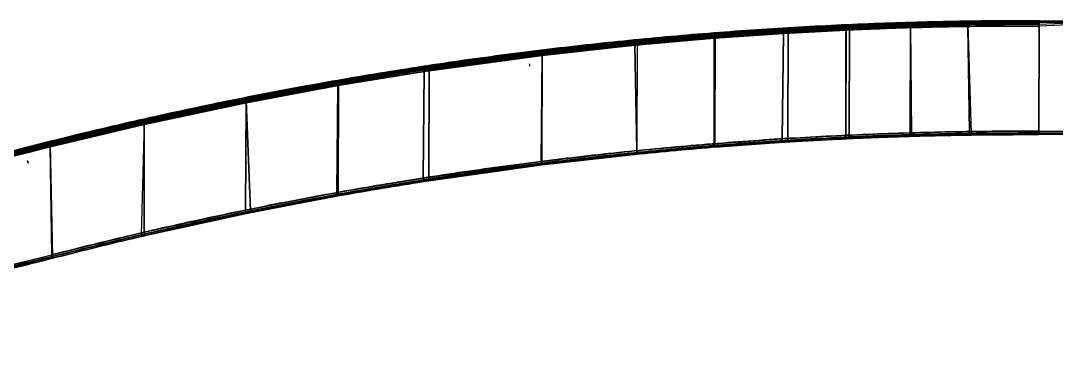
# Model space of a CAD drawing. Extents: x -208 to 220, y -49 to -19.
# Drawn here: x 74.6 to 162.3, y -49.4 to -20.2 of the extents above; entities that cross this region are included whole.
import ezdxf

# ---------------------------------------------------------------- set-up
doc = ezdxf.new("R2010")
doc.units = 0
doc.header["$MEASUREMENT"] = 0
doc.layers.add('IGES level 0', color=253, linetype='Continuous')

msp = doc.modelspace()

# ---------------------------------------------------------------- linework, layer by layer
at = {"extrusion": (-0.003144, -0.99987, 0.015831)}
for p, q in [((138.922, -21.068, -5.639), (138.303, -21.015, -5.427)), ((144.457, -20.773, -5.642), (144.389, -20.685, -5.431)), ((144.467, -20.986, -5.726), (144.457, -20.773, -5.642)), ((149.675, -20.578, -5.643), (148.923, -20.51, -5.432)), ((149.941, -20.784, -5.728), (149.675, -20.578, -5.643)), ((154.793, -20.678, -5.728), (154.962, -20.463, -5.644)), ((154.962, -20.463, -5.644), (155.073, -20.37, -5.433)), ((133.036, -21.481, -5.634), (132.613, -21.423, -5.423)), ((139.168, -21.267, -5.723), (138.922, -21.068, -5.639)), ((126.529, -22.057, -5.626), (126.67, -21.951, -5.416)), ((126.582, -22.266, -5.711), (126.529, -22.057, -5.626)), ((118.588, -22.931, -5.615), (118.298, -22.875, -5.404)), ((118.73, -23.039, -5.68), (118.588, -22.931, -5.615)), ((118.74, -23.127, -5.7), (118.73, -23.039, -5.68)), ((108.399, -24.331, -5.596), (107.492, -24.378, -5.383)), ((108.726, -24.497, -5.681), (108.399, -24.331, -5.596)), ((100.712, -25.596, -5.578), (99.383, -25.74, -5.364)), ((101.412, -25.69, -5.664), (100.712, -25.596, -5.578)), ((93.236, -27.001, -5.558), (92.004, -27.156, -5.343)), ((93.645, -27.137, -5.643), (93.236, -27.001, -5.558)), ((84.663, -28.826, -5.531), (83.761, -28.939, -5.317)), ((85.011, -28.967, -5.617), (84.663, -28.826, -5.531)), ((76.801, -30.706, -5.504), (76.338, -30.729, -5.291)), ((77.053, -30.862, -5.589), (76.801, -30.706, -5.504)), ((85.106, -38.377, -5.168), (85.028, -38.092, -5.472)), ((77.262, -40.296, -5.139), (77.191, -40.01, -5.444))]:
    msp.add_line(p, q, dxfattribs=at)
for points in [[(138.612, -21.041, -5.533), (138.303, -21.015, -5.427), (132.613, -21.423, -5.423), (132.824, -21.452, -5.528)], [(138.922, -21.068, -5.639), (138.612, -21.041, -5.533), (132.824, -21.452, -5.528), (133.036, -21.481, -5.634)], [(139.544, -30.33, 3.621), (133.366, -30.75, 3.626), (133.396, -21.252, 3.476), (139.573, -20.832, 3.463)], [(133.399, -21.393, -5.423), (139.212, -20.979, -5.428), (139.574, -20.831, 3.471), (133.396, -21.252, 3.476)], [(144.389, -20.685, -5.431), (138.303, -21.015, -5.427), (138.612, -21.041, -5.533), (144.423, -20.729, -5.536)], [(144.457, -20.773, -5.642), (144.423, -20.729, -5.536), (138.612, -21.041, -5.533), (138.922, -21.068, -5.639)], [(144.462, -20.88, -5.684), (144.457, -20.773, -5.642), (138.922, -21.068, -5.639), (139.045, -21.167, -5.681)], [(139.045, -21.167, -5.681), (139.168, -21.267, -5.723), (144.467, -20.986, -5.726), (144.463, -20.88, -5.684)], [(139.056, -30.189, -5.582), (144.439, -29.895, -5.585), (144.467, -20.986, -5.726), (139.168, -21.267, -5.723)], [(139.212, -20.979, -5.428), (144.438, -20.694, -5.431), (144.773, -20.538, 3.468), (139.574, -20.831, 3.471)], [(144.743, -30.036, 3.618), (139.544, -30.33, 3.621), (139.573, -20.832, 3.463), (144.773, -20.538, 3.468)], [(149.299, -20.544, -5.538), (148.923, -20.51, -5.432), (144.389, -20.685, -5.431), (144.423, -20.729, -5.536)], [(149.675, -20.578, -5.643), (149.299, -20.544, -5.538), (144.423, -20.729, -5.536), (144.457, -20.773, -5.642)], [(144.438, -20.694, -5.431), (150.055, -20.481, -5.433), (150.052, -20.34, 3.466), (144.773, -20.538, 3.468)], [(144.439, -29.895, -5.585), (149.907, -29.686, -5.588), (149.941, -20.784, -5.728), (144.467, -20.986, -5.726)], [(149.808, -20.681, -5.686), (149.675, -20.578, -5.643), (144.457, -20.773, -5.642), (144.462, -20.88, -5.684)], [(149.941, -20.784, -5.728), (149.808, -20.681, -5.686), (144.462, -20.88, -5.684), (144.466, -20.986, -5.726)], [(150.022, -29.839, 3.617), (144.743, -30.036, 3.618), (144.773, -20.538, 3.468), (149.938, -20.634, 3.771)], [(155.073, -20.37, -5.433), (155.018, -20.416, -5.538), (149.299, -20.544, -5.538), (148.923, -20.51, -5.432)], [(149.299, -20.544, -5.538), (149.675, -20.578, -5.643), (154.962, -20.463, -5.644), (155.018, -20.416, -5.538)], [(154.877, -20.571, -5.686), (154.962, -20.463, -5.644), (149.675, -20.578, -5.643), (149.808, -20.681, -5.686)], [(149.808, -20.681, -5.686), (149.941, -20.784, -5.728), (154.793, -20.678, -5.728), (154.877, -20.571, -5.686)], [(149.907, -29.688, -5.587), (154.923, -29.576, -5.587), (154.793, -20.678, -5.728), (149.941, -20.784, -5.728)], [(155.055, -29.729, 3.616), (150.022, -29.839, 3.617), (149.938, -20.634, 3.771), (154.79, -20.528, 3.771)], [(150.052, -20.34, 3.466), (155.084, -20.23, 3.466), (155.087, -20.371, -5.433), (150.055, -20.481, -5.433)], [(160.821, -20.493, 3.772), (154.79, -20.528, 3.771), (155.055, -29.729, 3.616), (160.793, -29.697, 3.617)], [(160.824, -20.644, -5.727), (160.825, -20.519, -5.702), (154.877, -20.571, -5.686), (154.793, -20.678, -5.728)], [(154.923, -29.576, -5.587), (160.796, -29.543, -5.586), (160.824, -20.644, -5.727), (154.793, -20.678, -5.728)], [(160.825, -20.43, -5.643), (160.825, -20.519, -5.702), (154.877, -20.571, -5.686), (154.962, -20.463, -5.644)], [(154.962, -20.463, -5.644), (155.018, -20.416, -5.538), (160.825, -20.381, -5.578), (160.825, -20.43, -5.643)], [(155.018, -20.416, -5.538), (155.073, -20.37, -5.433), (160.825, -20.339, -5.432), (160.825, -20.381, -5.578)], [(155.087, -20.371, -5.433), (160.825, -20.339, -5.432), (160.823, -20.198, 3.467), (155.084, -20.23, 3.466)], [(167.317, -29.718, 3.62), (160.793, -29.697, 3.617), (160.821, -20.493, 3.772), (167.347, -20.219, 3.469)], [(160.796, -29.543, -5.586), (167.428, -29.564, -5.584), (167.608, -20.36, -5.43), (160.824, -20.644, -5.727)], [(160.823, -20.198, 3.467), (167.347, -20.219, 3.469), (167.608, -20.36, -5.43), (160.825, -20.339, -5.432)], [(126.808, -21.846, 3.484), (118.722, -22.757, 3.496), (118.692, -32.256, 3.646), (126.778, -31.345, 3.634)], [(118.724, -22.898, -5.403), (126.81, -21.987, -5.415), (126.808, -21.846, 3.484), (118.722, -22.757, 3.496)], [(133.036, -21.481, -5.634), (132.824, -21.452, -5.528), (126.6, -22.004, -5.521), (126.529, -22.057, -5.626)], [(133.178, -21.602, -5.676), (133.036, -21.481, -5.634), (126.529, -22.057, -5.626), (126.556, -22.161, -5.669)], [(133.292, -21.675, -5.718), (133.178, -21.602, -5.676), (126.556, -22.161, -5.669), (126.582, -22.266, -5.711)], [(126.758, -31.191, -5.57), (133.289, -30.602, -5.577), (133.292, -21.675, -5.718), (126.582, -22.266, -5.711)], [(132.824, -21.452, -5.528), (132.613, -21.423, -5.423), (126.67, -21.951, -5.416), (126.6, -22.004, -5.521)], [(133.366, -30.75, 3.626), (126.778, -31.345, 3.634), (126.808, -21.846, 3.484), (133.396, -21.252, 3.476)], [(126.808, -21.846, 3.484), (133.396, -21.252, 3.476), (133.399, -21.393, -5.423), (126.81, -21.987, -5.415)], [(139.045, -21.167, -5.681), (138.922, -21.068, -5.639), (133.036, -21.481, -5.634), (133.178, -21.602, -5.676)], [(139.168, -21.267, -5.723), (139.045, -21.167, -5.681), (133.178, -21.602, -5.676), (133.292, -21.675, -5.718)], [(133.293, -30.601, -5.577), (139.052, -30.19, -5.582), (139.168, -21.267, -5.723), (133.292, -21.675, -5.718)], [(118.692, -32.256, 3.646), (118.722, -22.757, 3.496), (109.152, -24.098, 3.514), (109.122, -33.597, 3.665)], [(109.154, -24.239, -5.385), (118.724, -22.898, -5.403), (118.722, -22.757, 3.496), (109.152, -24.098, 3.514)], [(118.588, -22.931, -5.615), (118.298, -22.875, -5.404), (126.67, -21.951, -5.416), (126.529, -22.057, -5.626)], [(126.556, -22.161, -5.669), (126.529, -22.057, -5.626), (118.588, -22.931, -5.615), (118.73, -23.039, -5.68)], [(118.657, -32.104, -5.557), (126.758, -31.191, -5.57), (126.582, -22.266, -5.711), (118.74, -23.127, -5.7)], [(126.582, -22.266, -5.711), (126.556, -22.161, -5.669), (118.73, -23.039, -5.68), (118.74, -23.127, -5.7)], [(118.588, -22.931, -5.615), (118.298, -22.875, -5.404), (107.492, -24.378, -5.383), (108.399, -24.331, -5.596)], [(118.73, -23.039, -5.68), (118.588, -22.931, -5.615), (108.399, -24.331, -5.596), (108.562, -24.414, -5.638)], [(118.74, -23.127, -5.7), (118.73, -23.039, -5.68), (108.562, -24.414, -5.638), (108.726, -24.497, -5.681)], [(108.662, -33.511, -5.538), (118.657, -32.104, -5.557), (118.74, -23.127, -5.7), (108.726, -24.497, -5.681)], [(108.399, -24.331, -5.596), (107.492, -24.378, -5.383), (99.383, -25.74, -5.364), (100.712, -25.596, -5.578)], [(101.062, -25.643, -5.621), (100.712, -25.596, -5.578), (108.399, -24.331, -5.596), (108.562, -24.414, -5.638)], [(108.726, -24.497, -5.681), (108.562, -24.414, -5.638), (101.062, -25.643, -5.621), (101.412, -25.69, -5.664)], [(101.346, -34.738, -5.521), (108.662, -33.511, -5.538), (108.726, -24.497, -5.681), (101.412, -25.69, -5.664)], [(109.152, -24.098, 3.514), (101.484, -25.379, 3.532), (101.455, -34.878, 3.683), (109.122, -33.597, 3.665)], [(101.484, -25.379, 3.532), (109.152, -24.098, 3.514), (109.154, -24.239, -5.385), (101.582, -25.503, -5.367)], [(101.484, -25.379, 3.532), (93.643, -26.987, 3.856), (94.036, -36.295, 3.703), (101.455, -34.878, 3.683)], [(93.82, -26.987, -5.345), (101.582, -25.503, -5.367), (101.484, -25.379, 3.532), (94.066, -26.796, 3.553)], [(100.712, -25.596, -5.578), (99.383, -25.74, -5.364), (92.004, -27.156, -5.343), (93.236, -27.001, -5.558)], [(101.062, -25.643, -5.621), (100.712, -25.596, -5.578), (93.236, -27.001, -5.558), (93.441, -27.069, -5.6)], [(101.412, -25.69, -5.664), (101.062, -25.643, -5.621), (93.441, -27.069, -5.6), (93.645, -27.137, -5.643)], [(93.597, -36.224, -5.499), (101.346, -34.738, -5.521), (101.412, -25.69, -5.664), (93.645, -27.137, -5.643)], [(93.236, -27.001, -5.558), (92.004, -27.156, -5.343), (83.761, -28.939, -5.317), (84.663, -28.826, -5.531)], [(93.441, -27.069, -5.6), (93.236, -27.001, -5.558), (84.663, -28.826, -5.531), (84.837, -28.897, -5.574)], [(94.036, -36.295, 3.703), (93.643, -26.987, 3.856), (85.008, -28.816, 3.882), (84.754, -38.317, 3.732)], [(85.136, -28.878, -5.318), (93.82, -26.987, -5.345), (94.066, -26.796, 3.553), (84.783, -28.818, 3.582)], [(93.645, -27.137, -5.643), (93.441, -27.069, -5.6), (84.837, -28.897, -5.574), (85.011, -28.967, -5.617)], [(85.011, -28.967, -5.617), (85.028, -38.092, -5.472), (93.597, -36.224, -5.499), (93.645, -27.137, -5.643)], [(84.663, -28.826, -5.531), (83.761, -28.939, -5.317), (76.338, -30.729, -5.291), (76.801, -30.706, -5.504)], [(84.837, -28.897, -5.574), (84.663, -28.826, -5.531), (76.801, -30.706, -5.504), (76.927, -30.784, -5.546)], [(85.011, -28.967, -5.617), (84.837, -28.897, -5.574), (76.927, -30.784, -5.546), (77.053, -30.862, -5.589)], [(85.008, -28.816, 3.882), (84.754, -38.317, 3.732), (77.256, -40.156, 3.759), (77.051, -30.712, 3.91)], [(77.29, -30.657, 3.609), (84.783, -28.818, 3.582), (85.136, -28.878, -5.318), (77.292, -30.798, -5.29)], [(77.191, -40.01, -5.444), (85.028, -38.092, -5.472), (85.011, -28.967, -5.617), (77.053, -30.862, -5.589)], [(144.32, -30.112, -5.494), (144.439, -29.895, -5.585), (149.907, -29.688, -5.587), (149.915, -29.898, -5.496)], [(149.912, -29.898, -5.496), (149.907, -29.688, -5.587), (154.923, -29.576, -5.587), (154.945, -29.787, -5.496)], [(150.025, -29.98, -5.282), (149.915, -29.898, -5.496), (154.945, -29.787, -5.496), (155.057, -29.87, -5.283)], [(150.022, -29.839, 3.617), (155.055, -29.729, 3.616), (155.057, -29.87, -5.283), (150.025, -29.98, -5.282)], [(154.945, -29.787, -5.496), (154.923, -29.576, -5.587), (160.796, -29.543, -5.586), (160.796, -29.753, -5.495)], [(155.057, -29.87, -5.283), (154.945, -29.787, -5.496), (160.796, -29.753, -5.495), (160.795, -29.838, -5.281)], [(155.057, -29.87, -5.283), (160.795, -29.838, -5.281), (160.793, -29.697, 3.617), (155.055, -29.729, 3.616)], [(160.793, -29.697, 3.617), (167.317, -29.718, 3.62), (167.578, -29.859, -5.279), (160.795, -29.838, -5.281)], [(160.795, -29.838, -5.281), (160.795, -29.753, -5.495), (167.427, -29.774, -5.493), (167.578, -29.859, -5.279)], [(167.427, -29.774, -5.493), (167.428, -29.564, -5.584), (160.796, -29.543, -5.586), (160.796, -29.764, -5.484)], [(68.973, -32.81, -5.26), (77.292, -30.798, -5.29), (77.29, -30.657, 3.609), (69.511, -32.546, 3.637)], [(126.734, -31.405, -5.478), (126.758, -31.191, -5.57), (133.289, -30.602, -5.577), (133.31, -30.811, -5.486)], [(133.31, -30.811, -5.486), (133.289, -30.601, -5.577), (139.052, -30.19, -5.582), (139.069, -30.4, -5.491)], [(133.369, -30.891, -5.272), (133.31, -30.811, -5.486), (139.069, -30.4, -5.491), (139.183, -30.477, -5.277)], [(133.369, -30.891, -5.272), (139.183, -30.477, -5.277), (139.544, -30.33, 3.621), (133.366, -30.75, 3.626)], [(139.069, -30.4, -5.491), (139.056, -30.189, -5.582), (144.439, -29.895, -5.585), (144.32, -30.112, -5.494)], [(139.183, -30.477, -5.277), (139.069, -30.4, -5.491), (144.32, -30.112, -5.494), (144.408, -30.193, -5.28)], [(139.183, -30.477, -5.277), (144.408, -30.193, -5.28), (144.743, -30.036, 3.618), (139.544, -30.33, 3.621)], [(144.408, -30.193, -5.28), (144.32, -30.112, -5.494), (149.912, -29.898, -5.496), (150.025, -29.98, -5.282)], [(144.408, -30.193, -5.28), (150.025, -29.98, -5.282), (150.022, -29.839, 3.617), (144.743, -30.036, 3.618)], [(76.801, -30.706, -5.504), (76.338, -30.729, -5.291), (68.079, -32.762, -5.261), (68.492, -32.76, -5.473)], [(76.927, -30.784, -5.546), (76.801, -30.706, -5.504), (68.492, -32.76, -5.473), (68.608, -32.843, -5.516)], [(77.053, -30.862, -5.589), (76.927, -30.784, -5.546), (68.608, -32.843, -5.516), (68.724, -32.925, -5.559)], [(68.648, -42.072, -5.414), (77.191, -40.01, -5.444), (77.053, -30.862, -5.589), (68.724, -32.925, -5.559)], [(77.256, -40.156, 3.759), (69.481, -42.045, 3.787), (68.721, -32.775, 3.94), (77.051, -30.712, 3.91)], [(118.687, -32.313, -5.466), (118.661, -32.104, -5.557), (126.758, -31.191, -5.57), (126.736, -31.405, -5.478)], [(118.694, -32.397, -5.253), (118.687, -32.313, -5.466), (126.736, -31.405, -5.478), (126.78, -31.485, -5.265)], [(118.694, -32.397, -5.253), (126.78, -31.485, -5.265), (126.778, -31.345, 3.634), (118.692, -32.256, 3.646)], [(126.78, -31.485, -5.265), (126.736, -31.405, -5.478), (133.31, -30.811, -5.486), (133.369, -30.891, -5.272)], [(126.778, -31.345, 3.634), (133.366, -30.75, 3.626), (133.369, -30.891, -5.272), (126.78, -31.485, -5.265)], [(108.739, -33.712, -5.447), (108.662, -33.511, -5.538), (118.657, -32.104, -5.557), (118.687, -32.313, -5.466)], [(109.124, -33.737, -5.234), (108.739, -33.712, -5.447), (118.687, -32.313, -5.466), (118.696, -32.397, -5.253)], [(109.124, -33.737, -5.234), (118.694, -32.397, -5.253), (118.692, -32.256, 3.646), (109.122, -33.597, 3.665)], [(101.301, -34.961, -5.429), (101.346, -34.738, -5.521), (108.662, -33.511, -5.538), (108.739, -33.712, -5.447)], [(101.553, -35.001, -5.216), (101.301, -34.961, -5.429), (108.739, -33.712, -5.447), (109.124, -33.737, -5.234)], [(101.455, -34.878, 3.683), (109.122, -33.597, 3.665), (109.124, -33.737, -5.234), (101.553, -35.001, -5.216)], [(93.613, -36.436, -5.408), (93.597, -36.224, -5.499), (101.346, -34.738, -5.521), (101.301, -34.961, -5.429)], [(93.79, -36.486, -5.195), (93.613, -36.436, -5.408), (101.301, -34.961, -5.429), (101.553, -35.001, -5.216)], [(93.79, -36.486, -5.195), (101.553, -35.001, -5.216), (101.455, -34.878, 3.683), (94.036, -36.295, 3.703)], [(85.106, -38.377, -5.168), (93.79, -36.486, -5.195), (94.036, -36.295, 3.703), (84.754, -38.317, 3.732)], [(93.613, -36.436, -5.408), (93.597, -36.224, -5.499), (85.028, -38.092, -5.472), (85.067, -38.234, -5.32)], [(85.106, -38.376, -5.168), (85.067, -38.234, -5.32), (93.613, -36.436, -5.408), (93.79, -36.486, -5.195)], [(77.227, -40.153, -5.292), (77.192, -40.01, -5.444), (85.028, -38.092, -5.472), (85.067, -38.234, -5.32)], [(77.262, -40.296, -5.139), (77.227, -40.153, -5.292), (85.067, -38.234, -5.32), (85.106, -38.377, -5.168)], [(77.26, -40.155, 3.759), (84.754, -38.317, 3.732), (85.106, -38.377, -5.168), (77.262, -40.296, -5.139)], [(68.796, -42.19, -5.262), (68.648, -42.072, -5.414), (77.191, -40.01, -5.444), (77.227, -40.153, -5.292)], [(68.943, -42.308, -5.11), (68.796, -42.19, -5.262), (77.227, -40.153, -5.292), (77.264, -40.296, -5.139)], [(68.943, -42.308, -5.11), (77.262, -40.296, -5.139), (77.26, -40.155, 3.759), (69.481, -42.045, 3.787)]]:
    msp.add_3dface(points)
at = {"layer": 'IGES level 0', "color": 253, "extrusion": (0.000282007, -0.015832, -0.999875)}
for points, weights in [([(160.823, -20.198, 3.467), (131.797, -20.107, 3.457), (102.996, -23.713, 3.506), (74.889, -30.957, 3.613)], [1, 0.994571027976, 0.994571027976, 1]), ([(74.889, -30.957, 3.613), (102.996, -23.713, 3.506), (131.797, -20.107, 3.457), (160.823, -20.198, 3.467)], [1, 0.994571027976, 0.994571027976, 1]), ([(74.891, -31.098, -5.286), (102.998, -23.854, -5.392), (131.799, -20.248, -5.441), (160.825, -20.339, -5.432)], [1, 0.994571027976, 0.994571027976, 1]), ([(160.825, -20.339, -5.432), (131.799, -20.248, -5.441), (102.998, -23.854, -5.392), (74.891, -31.098, -5.286)], [1, 0.994571027976, 0.994571027976, 1]), ([(160.822, -20.283, 3.681), (131.804, -20.192, 3.671), (103.011, -23.797, 3.72), (74.911, -31.039, 3.827)], [0.816490653338, 0.812057948424, 0.812057948424, 0.816490653338]), ([(74.913, -31.187, -5.496), (103.013, -23.944, -5.603), (131.807, -20.339, -5.652), (160.825, -20.43, -5.643)], [0.816490653338, 0.812057948424, 0.812057948424, 0.816490653338]), ([(74.964, -31.243, 3.918), (103.046, -24.005, 3.811), (131.821, -20.402, 3.762), (160.822, -20.493, 3.772)], [1, 0.994571027976, 0.994571027976, 1]), ([(160.822, -20.493, 3.772), (131.821, -20.402, 3.762), (103.046, -24.005, 3.811), (74.964, -31.243, 3.918)], [1, 0.994571027976, 0.994571027976, 1]), ([(160.824, -20.644, -5.727), (131.824, -20.553, -5.737), (103.049, -24.156, -5.688), (74.966, -31.393, -5.581)], [1, 0.994571027976, 0.994571027976, 1]), ([(74.966, -31.393, -5.581), (103.049, -24.156, -5.688), (131.824, -20.553, -5.737), (160.824, -20.644, -5.727)], [1, 0.994571027976, 0.994571027976, 1]), ([(77.188, -40.011, -5.444), (104.534, -32.962, -5.548), (132.556, -29.454, -5.596), (160.796, -29.543, -5.586)], [1, 0.994571027976, 0.994571027976, 1]), ([(160.796, -29.543, -5.586), (132.556, -29.454, -5.596), (104.534, -32.962, -5.548), (77.188, -40.011, -5.444)], [1, 0.994571027976, 0.994571027976, 1]), ([(77.26, -40.155, 3.759), (104.582, -33.114, 3.656), (132.578, -29.608, 3.608), (160.793, -29.697, 3.617)], [1, 0.994571027976, 0.994571027976, 1]), ([(160.793, -29.697, 3.617), (132.578, -29.608, 3.608), (104.582, -33.114, 3.656), (77.26, -40.155, 3.759)], [1, 0.994571027976, 0.994571027976, 1]), ([(-64.821, -30.66, -5.332), (-18.803, -42.829, -5.126), (28.797, -42.978, -5.111), (74.891, -31.098, -5.286)], [1, 0.978372533117, 0.978372533117, 1]), ([(160.795, -29.838, -5.281), (132.581, -29.749, -5.291), (104.584, -33.255, -5.243), (77.262, -40.296, -5.139)], [1, 0.994571027976, 0.994571027976, 1]), ([(77.262, -40.296, -5.139), (104.584, -33.255, -5.243), (132.581, -29.749, -5.291), (160.795, -29.838, -5.281)], [1, 0.994571027976, 0.994571027976, 1]), ([(74.966, -31.393, -5.581), (28.822, -43.286, -5.406), (-18.83, -43.137, -5.422), (-64.898, -30.954, -5.627)], [1, 0.978372533117, 0.978372533117, 1]), ([(-64.898, -30.954, -5.627), (-18.83, -43.137, -5.422), (28.822, -43.286, -5.406), (74.966, -31.393, -5.581)], [1, 0.978372533117, 0.978372533117, 1]), ([(74.913, -31.187, -5.496), (28.805, -43.07, -5.321), (-18.811, -42.921, -5.337), (-64.844, -30.748, -5.543)], [0.816490653338, 0.798832028773, 0.798832028773, 0.816490653338]), ([(5.003, -40.002, 4.037), (28.634, -40.076, 4.045), (52.081, -37.141, 4.005), (74.964, -31.243, 3.918)], [1, 0.994571027976, 0.994571027976, 1]), ([(74.964, -31.243, 3.918), (52.081, -37.141, 4.005), (28.634, -40.076, 4.045), (5.003, -40.002, 4.037)], [1, 0.994571027976, 0.994571027976, 1]), ([(74.889, -30.957, 3.613), (52.031, -36.848, 3.7), (28.609, -39.781, 3.74), (5.004, -39.707, 3.732)], [1, 0.994571027976, 0.994571027976, 1]), ([(5.004, -39.707, 3.732), (28.609, -39.781, 3.74), (52.031, -36.848, 3.7), (74.889, -30.957, 3.613)], [1, 0.994571027976, 0.994571027976, 1]), ([(5.004, -39.791, 3.945), (28.616, -39.865, 3.953), (52.046, -36.932, 3.913), (74.911, -31.039, 3.827)], [0.816490653338, 0.812057948424, 0.812057948424, 0.816490653338]), ([(77.262, -40.296, -5.139), (29.585, -52.584, -4.958), (-19.651, -52.43, -4.975), (-67.25, -39.843, -5.187)], [1, 0.978372533117, 0.978372533117, 1]), ([(-67.25, -39.843, -5.187), (-19.651, -52.43, -4.975), (29.585, -52.584, -4.958), (77.262, -40.296, -5.139)], [1, 0.978372533117, 0.978372533117, 1]), ([(-67.173, -39.557, -5.492), (-19.624, -52.131, -5.279), (29.56, -52.286, -5.263), (77.188, -40.011, -5.444)], [1, 0.978372533117, 0.978372533117, 1]), ([(4.974, -49.206, 3.882), (29.39, -49.282, 3.89), (53.617, -46.249, 3.849), (77.26, -40.155, 3.759)], [1, 0.994571027976, 0.994571027976, 1]), ([(77.26, -40.155, 3.759), (53.617, -46.249, 3.849), (29.39, -49.282, 3.89), (4.974, -49.206, 3.882)], [1, 0.994571027976, 0.994571027976, 1])]:
    msp.add_rational_spline(points, weights, degree=3, dxfattribs=at)
at = {"layer": 'IGES level 0', "color": 253, "extrusion": (-0.999995, 0.003144, 0)}
for points in [[(144.439, -29.895, -5.585), (144.453, -25.441, -5.656), (144.467, -20.986, -5.726)], [(144.464, -21.871, -4.712), (144.453, -25.425, -4.656), (144.441, -28.979, -4.6)]]:
    msp.add_open_spline(points, degree=2, dxfattribs=at)
at = {"layer": 'IGES level 0', "color": 253, "extrusion": (0.999995, -0.003139, 0.000331739)}
for points in [[(160.822, -20.493, 3.772), (160.822, -20.318, 3.769), (160.823, -20.195, 3.643), (160.823, -20.198, 3.467)], [(160.823, -20.198, 3.467), (160.823, -20.195, 3.643), (160.822, -20.318, 3.769), (160.822, -20.493, 3.772)], [(160.795, -29.838, -5.281), (160.795, -29.841, -5.457), (160.796, -29.718, -5.583), (160.796, -29.543, -5.586)], [(160.796, -29.543, -5.586), (160.796, -29.718, -5.583), (160.795, -29.841, -5.457), (160.795, -29.838, -5.281)]]:
    msp.add_rational_spline(points, [1, 0.804737854124, 0.804737854124, 1], degree=3, dxfattribs=at)
at = {"layer": 'IGES level 0', "color": 253, "extrusion": (-0.999841, -0.01781, 0)}
for points in [[(160.823, -20.198, 3.467), (160.824, -20.269, -0.982), (160.825, -20.339, -5.432)], [(160.825, -20.339, -5.432), (160.824, -20.269, -0.982), (160.823, -20.198, 3.467)], [(160.793, -29.697, 3.617), (160.794, -29.767, -0.832), (160.795, -29.838, -5.281)], [(160.795, -29.838, -5.281), (160.794, -29.767, -0.832), (160.793, -29.697, 3.617)], [(118.692, -32.256, 3.646), (118.693, -32.326, -0.803), (118.694, -32.397, -5.253)], [(77.26, -40.155, 3.759), (77.261, -40.226, -0.69), (77.262, -40.296, -5.139)], [(77.262, -40.296, -5.139), (77.261, -40.226, -0.69), (77.26, -40.155, 3.759)]]:
    msp.add_open_spline(points, degree=2, dxfattribs=at)
at = {"layer": 'IGES level 0', "color": 253, "extrusion": (-0.999995, 0.003139, -0.000331739)}
for points in [[(160.825, -20.339, -5.432), (160.825, -20.342, -5.608), (160.825, -20.468, -5.73), (160.824, -20.644, -5.727)], [(160.824, -20.644, -5.727), (160.825, -20.468, -5.73), (160.825, -20.342, -5.608), (160.825, -20.339, -5.432)], [(160.793, -29.697, 3.617), (160.793, -29.694, 3.793), (160.793, -29.568, 3.915), (160.794, -29.392, 3.913)], [(160.794, -29.392, 3.913), (160.793, -29.568, 3.915), (160.793, -29.694, 3.793), (160.793, -29.697, 3.617)]]:
    msp.add_rational_spline(points, [1, 0.804737854124, 0.804737854124, 1], degree=3, dxfattribs=at)
at = {"layer": 'IGES level 0', "color": 253, "extrusion": (0.992252, 0.12423, -0.001687)}
for points in [[(117.549, -23.124, 3.801), (117.527, -22.949, 3.798), (117.512, -22.828, 3.672), (117.512, -22.831, 3.497)], [(117.636, -23.837, 2.612), (117.636, -23.835, 2.73), (117.646, -23.916, 2.814), (117.661, -24.032, 2.815)], [(118.694, -32.397, -5.253), (118.695, -32.4, -5.429), (118.679, -32.278, -5.555), (118.657, -32.104, -5.557)]]:
    msp.add_rational_spline(points, [0.952683374718, 0.766660374631, 0.766660374631, 0.952683374718], degree=3, dxfattribs=at)
at = {"layer": 'IGES level 0', "color": 253, "extrusion": (-0.992252, -0.12423, 0.001687)}
for points in [[(117.552, -23.274, -5.698), (117.53, -23.1, -5.7), (117.514, -22.974, -5.578), (117.514, -22.972, -5.402)], [(118.692, -32.256, 3.646), (118.692, -32.253, 3.822), (118.676, -32.128, 3.944), (118.655, -31.954, 3.941)]]:
    msp.add_rational_spline(points, [0.952683374718, 0.766660374631, 0.766660374631, 0.952683374718], degree=3, dxfattribs=at)
at = {"layer": 'IGES level 0', "color": 253, "extrusion": (0.968348, 0.249576, -0.003679)}
for points in [[(74.964, -31.243, 3.918), (74.92, -31.073, 3.915), (74.889, -30.954, 3.789), (74.889, -30.957, 3.613)], [(74.889, -30.957, 3.613), (74.889, -30.954, 3.789), (74.92, -31.073, 3.915), (74.964, -31.243, 3.918)]]:
    msp.add_rational_spline(points, [1, 0.804737854124, 0.804737854124, 1], degree=3, dxfattribs=at)
at = {"layer": 'IGES level 0', "color": 253, "extrusion": (-0.968348, -0.249576, 0.003679)}
for points in [[(74.891, -31.098, -5.286), (74.891, -31.101, -5.461), (74.922, -31.223, -5.584), (74.966, -31.393, -5.581)], [(74.966, -31.393, -5.581), (74.922, -31.223, -5.584), (74.891, -31.101, -5.461), (74.891, -31.098, -5.286)], [(75.191, -32.249, -4.567), (75.161, -32.135, -4.569), (75.141, -32.054, -4.488), (75.141, -32.052, -4.37)], [(75.141, -32.052, -4.37), (75.141, -32.054, -4.488), (75.161, -32.135, -4.569), (75.191, -32.249, -4.567)], [(77.26, -40.155, 3.759), (77.26, -40.153, 3.935), (77.229, -40.03, 4.058), (77.185, -39.86, 4.055)], [(77.185, -39.86, 4.055), (77.229, -40.03, 4.058), (77.26, -40.153, 3.935), (77.26, -40.155, 3.759)]]:
    msp.add_rational_spline(points, [1, 0.804737854124, 0.804737854124, 1], degree=3, dxfattribs=at)

doc.saveas('drawing.dxf')
